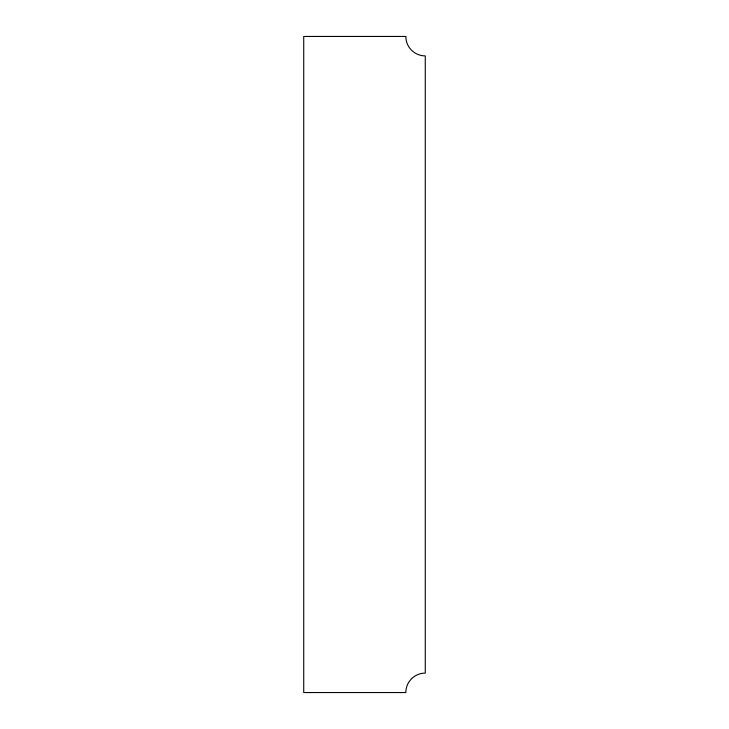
<?xml version="1.0" encoding="UTF-8"?>
<svg xmlns="http://www.w3.org/2000/svg" width="729" height="729" viewBox="0 0 729 729"><rect width="100%" height="100%" fill="white"/><g stroke="black" fill="none" stroke-linecap="round" stroke-linejoin="round"><path stroke-width="1.09" d="M405.825 36.45L303.729 36.45L303.729 692.55L405.825 692.55A19.446 19.446 0 0 1 425.271 673.104L425.271 55.896A19.446 19.446 0 0 1 405.825 36.45"/></g></svg>
